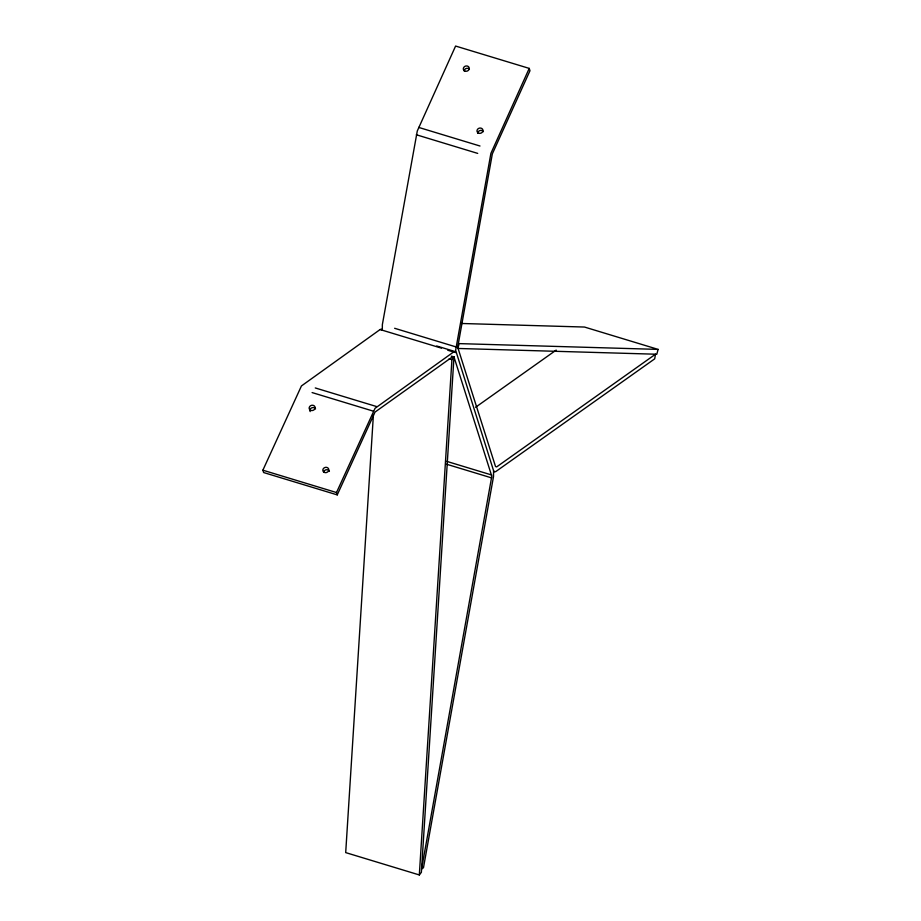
<?xml version="1.0" encoding="UTF-8"?>
<svg xmlns="http://www.w3.org/2000/svg" width="921" height="921" viewBox="0 0 921 921"><rect width="100%" height="100%" fill="white"/><g stroke="black" fill="none" stroke-linecap="round" stroke-linejoin="round"><path stroke-width="1.38" d="M373.408 414.749L345.697 852.604L419.32 874.95L421.369 872.337L453.984 356.945L452.89 356.531L375.008 412.09L337.247 494.888L263.625 472.542L262.876 470.194L301.432 385.957L380.108 329.534L381.421 329.211L382.296 330.363L382.365 324.56L417.282 131.001L455.596 46.05L529.23 68.396L529.978 70.733L492.332 153.888L457.702 347.24L495.521 466.51L496.615 466.924L655.522 354.205L654.681 358.856L495.774 471.575L494.45 471.897L493.587 470.746L455.642 350.268L490.905 153.346L529.23 68.396M419.32 874.95L451.935 359.57L453.984 356.945L451.267 356.128M493.587 470.746L493.518 476.548L423.476 867.709L421.576 869.056L491.802 476.215L453.984 356.945M658.124 349.393L656.788 354.24L457.841 348.46L459.188 343.614L658.124 349.393L584.501 327.047L461.421 323.478M337.247 494.888L336.499 492.539L375.054 408.302L453.731 351.88L455.055 351.557L455.918 352.708M475.57 407.278L556.192 350.095M418.641 127.397L479.991 146.013M416.35 134.765L477.7 153.393M394.637 328.29L455.987 346.906M436.669 345.985L455.055 351.557M380.108 329.534L441.458 348.15M447.733 350.222L454.56 352.294M449.206 358.741L451.935 359.57M315.27 387.948L376.631 406.564M312.104 392.576L373.466 411.192M446.662 461.34L491.664 474.994M446.627 464.242L491.63 477.895M262.876 470.194L336.499 492.539M477.723 133.257A3.028 2.648 -17.7 0 1 483.421 131.691M464.069 70.871A3.028 2.636 -17.7 0 1 469.388 69.121M310.181 411.595A3.028 2.648 -17.7 0 1 311.574 407.922A3.028 2.648 -17.7 0 1 315.569 408.889M323.582 472.243A3.028 2.636 -17.7 0 1 329.43 471.379M478.483 133.119A3.028 2.648 -17.7 0 0 482.961 130.483A3.028 2.648 -17.7 0 0 478.471 128.491A3.028 2.648 -17.7 0 0 478.483 133.119M464.806 71.032A3.028 2.648 -17.7 0 0 469.284 68.396A3.028 2.648 -17.7 0 0 464.794 66.404A3.028 2.648 -17.7 0 0 464.806 71.032M310.63 410.317A3.028 2.648 -17.7 0 0 315.12 407.681A3.028 2.648 -17.7 0 0 310.63 405.689A3.028 2.648 -17.7 0 0 310.63 410.317M324.307 472.404A3.028 2.648 -17.7 0 0 328.797 469.768A3.028 2.648 -17.7 0 0 324.307 467.776A3.028 2.648 -17.7 0 0 324.307 472.404"/></g></svg>
